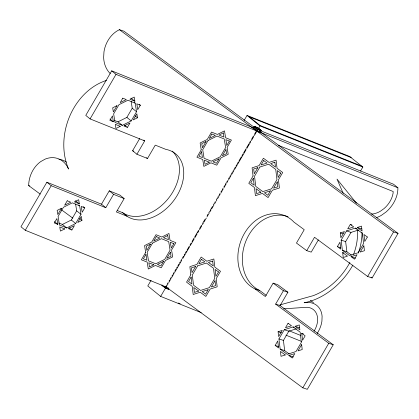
<?xml version="1.0" encoding="UTF-8"?>
<svg xmlns="http://www.w3.org/2000/svg" width="419" height="419" viewBox="0 0 419 419"><rect width="100%" height="100%" fill="white"/><g stroke="black" fill="none" stroke-linecap="round" stroke-linejoin="round"><path stroke-width="0.63" d="M161.949 284.983L161.896 285.135A3.965 0.602 30.2 0 0 165.578 287.853L166.458 288.309A3.965 0.602 30.2 0 0 168.705 289.052L168.757 288.901M101.492 204.184L109.27 190.823L113.58 194.332L105.803 207.698L101.492 204.184L46.876 182.213L20.95 226.758L25.26 230.267L167.249 287.397M253.684 127.978L111.695 70.848L85.769 115.393L90.08 118.907L144.696 140.878L136.919 154.244L147.488 158.497L155.266 145.131L165.835 149.384A39.585 28.204 -50.9 0 1 177.289 195.228A39.585 28.204 -50.9 0 1 126.947 216.204L116.372 211.951L124.155 198.585L119.839 195.076L109.27 190.823M25.26 230.267L51.191 185.722L46.876 182.213M90.08 118.907L116.011 74.362L111.695 70.848M114.324 120.373L117.959 121.835L126.878 117.404L132.231 108.217L131.163 101.487M58.775 222.981L62.41 224.443L71.33 220.012L76.677 210.825L75.614 204.095M127.413 127.413L129.99 122.987L123.909 126.004L127.413 127.413L124.537 125.072M135.185 103.163L127.915 100.241L118.996 104.666L113.649 113.858L115.005 122.421L122.275 125.344L131.194 120.918L136.542 111.726L135.185 103.163L134.227 102.383M140.323 105.232L137.746 109.658L136.824 103.823L140.323 105.232L139.365 104.451M71.864 230.021L74.441 225.595L68.36 228.612L71.864 230.021L68.988 227.679M79.636 205.771L72.367 202.848L63.447 207.279L58.094 216.466L59.456 225.029L66.721 227.957L75.645 223.526L80.993 214.334L79.636 205.771L78.678 204.991M84.774 207.84L82.197 212.265L81.27 206.431L84.774 207.84L83.334 206.667M136.919 154.244L132.603 150.73L139.731 138.48M151.07 280.321L147.781 285.968L160.66 296.406L201.225 312.632M244.083 120.52L247.037 115.44L349.959 156.612L351.143 157.57L249.384 116.838L260.021 125.459L361.398 165.997M254.171 126.575L253.291 128.088L252.411 127.795M254.066 127.235L253.479 128.245L252.636 127.554M254.448 129.298L255.333 127.785M164.735 287.355L165.358 286.287L165.772 286.538A3.965 0.602 30.2 0 0 166.673 287.041M256.983 128.863L256.103 130.377L256.947 131.068L254.317 135.588M280.117 305.587L287.895 292.221L283.406 290.734L275.629 304.1L280.117 305.587L333.231 344.769L307.305 389.314L302.817 387.826L165.741 286.711L166.731 285.014M167.385 283.888L168.045 282.757M169.03 281.06L169.69 279.934M170.344 278.803L171.334 277.106M171.989 275.98L172.649 274.848M173.304 273.717L174.294 272.025M174.948 270.894L175.933 269.197M176.593 268.071L177.253 266.94M177.907 265.808L178.892 264.117M179.552 262.985L180.212 261.854M180.867 260.728L181.851 259.031M182.511 257.9L183.496 256.208M184.156 255.077L184.81 253.945M185.47 252.819L186.455 251.122M187.115 249.991L189.414 246.037M190.074 244.911L191.059 243.214M192.043 241.522L194.018 238.133M194.678 237.002L198.622 230.225M199.606 228.528L201.581 225.139M202.566 223.442L204.87 219.488M207.169 215.534L207.829 214.408M208.814 212.711L209.474 211.579M210.129 210.453L212.433 206.499M213.418 204.802L214.072 203.676M214.732 202.545L215.392 201.413M216.377 199.722L217.032 198.59M217.691 197.459L218.676 195.767M219.336 194.636L219.991 193.505M220.981 191.813L221.635 190.682M222.295 189.55L222.95 188.419M223.94 186.727L224.594 185.596M225.254 184.47L226.239 182.773M226.899 181.642L227.554 180.516M228.544 178.819L229.198 177.687M229.858 176.561L230.843 174.864M231.503 173.733L232.157 172.607M232.817 171.476L233.802 169.779M234.462 168.653L235.447 166.956M236.101 165.824L236.761 164.698M237.421 163.567L238.406 161.87M239.06 160.744L241.365 156.79M242.02 155.659L243.01 153.962M243.664 152.835L245.969 148.881M246.623 147.75L248.928 143.796M249.583 142.664L250.572 140.973M251.557 139.276L253.532 135.887M254.516 134.195L256.491 130.807L257.366 131.095L258.251 129.581M160.66 296.406L165.919 287.371M258.277 128.701L259.916 125.878L247.037 115.44M167.186 285.281L168.176 283.584M168.831 282.453L171.135 278.499M171.79 277.373L174.095 273.418M174.749 272.287L181.657 260.424M182.642 258.727L189.545 246.87M190.205 245.738L194.149 238.961M194.809 237.83L197.108 233.875M197.768 232.744L198.753 231.052M199.407 229.921L201.712 225.967M202.367 224.835L203.356 223.144M204.011 222.012L206.316 218.058M206.97 216.927L209.275 212.972M209.929 211.846L210.919 210.149M211.574 209.018L213.879 205.064M214.533 203.938L215.518 202.241M216.178 201.11L216.838 199.983M217.492 198.852L218.477 197.16M219.137 196.029L220.122 194.332M220.782 193.206L223.081 189.252M223.741 188.121L226.04 184.166M226.7 183.035L227.685 181.343M228.345 180.212L230.644 176.258M231.304 175.126L233.603 171.172M234.263 170.046L246.1 149.709M246.754 148.577L250.698 141.8M251.358 140.669L253.657 136.714M165.997 288.068L166.621 286.999L166.202 286.785A3.965 0.602 30.2 0 1 165.306 286.266M167.679 288.885L168.297 287.816M259.042 131.912L259.927 130.398M260.393 131.493L260.979 130.482M261.178 130.55L260.293 132.069L261.142 132.755M287.895 292.221L277.614 284.637L273.125 283.15L265.347 296.516L255.066 288.932A39.585 31.771 -71.7 0 1 244.46 233.352A39.585 31.771 -71.7 0 1 293.955 222.117L304.236 229.701L296.458 243.062L306.739 250.646L311.228 252.133L318.361 239.883M306.739 250.646L314.517 237.285L367.636 276.467L372.124 277.949L398.05 233.404L260.979 132.289L260.099 132.001M360.539 171.004L362.838 167.05L350.86 157.455M275.163 345.429L277.739 341.003L278.572 347.943L275.163 345.429L278.53 346.544M293.075 326.935L300.145 332.152L301.361 342.333L296.013 351.525L287.23 354.333L280.164 349.116L278.944 338.934L284.297 329.748L293.075 326.935L294.196 327.307M337.384 246.608L339.961 242.182L340.788 249.122L337.384 246.608L340.752 247.723M355.296 228.114L362.362 233.325L363.582 243.512L358.235 252.699L349.451 255.511L342.386 250.295L341.166 240.113L346.513 230.921L355.296 228.114L356.978 228.669M350.294 224.427L347.718 228.853L353.704 226.936L350.294 224.427L351.981 224.982M289.194 353.955L284.653 350.603L283.438 340.422L288.785 331.23L296.395 328.795M351.415 255.134L346.874 251.782L345.654 241.595L351.007 232.409L358.612 229.973M302.817 387.826L328.742 343.281L333.231 344.769M367.636 276.467L393.561 231.922L398.05 233.404M137.5 117.786L133.279 119.881L136.861 113.727L137.5 117.786L135.107 115.833M81.951 220.394L77.73 222.489L81.307 216.34L81.951 220.394L79.558 218.44M340.307 232.912L344.465 231.581L340.883 237.73L340.307 232.912L343.114 233.839M357.276 227.48L361.503 226.124L362.089 231.031L357.276 227.48L361.765 228.963M351.043 256.685L357.03 254.773L354.453 259.199L351.043 256.685L355.532 258.172M278.085 331.733L282.244 330.402L278.661 336.557L278.085 331.733L281.453 332.848M295.055 326.301L299.281 324.95L299.868 329.853L295.055 326.301L299.543 327.789M288.822 355.506L294.808 353.594L292.232 358.02L288.822 355.506L293.316 356.993M279.829 304.959L313.077 295.714A54.439 38.789 -50.9 0 0 349.881 262.462M283.71 308.819L307.038 307.274A20.044 14.283 -50.9 0 1 317.597 318.231L317.45 322.08A20.044 14.283 -50.9 0 1 314.082 331.146M110.202 73.545A25.769 20.683 -71.7 0 1 103.645 57.555L103.97 51.856A25.769 20.683 -71.7 0 1 119.415 29.686L123.904 31.174L254.27 127.345M346.513 230.921L351.007 232.409M341.166 240.113L345.654 241.595M342.386 250.295L346.874 251.782M342.658 252.589L347.477 256.145L343.245 257.496L342.658 252.589L343.779 252.961M106.431 80.427A59.812 48.002 -71.7 0 0 68.554 169.035A25.428 20.405 -71.7 0 0 45.137 159.126L40.706 161.603A25.428 20.405 -71.7 0 0 28.67 185.596L29.791 185.968M255.066 288.932L259.555 290.419L266.238 295.348M165.741 286.711L166.621 286.999M301.738 333.325L305.142 335.839L302.565 340.265L301.738 333.325L303.419 333.88M284.297 329.748L288.785 331.23M278.944 338.934L283.438 340.422M280.164 349.116L284.653 350.603M259.916 125.878L362.838 167.05M178.374 303.031L180.196 303.759M261.063 130.948L393.572 184.26L397.888 187.775A25.769 18.363 -50.9 0 1 386.051 211.988L381.479 215.277A25.769 18.363 -50.9 0 1 376.639 217.576M116.011 74.362L397.888 187.775M278.483 145.372L393.205 191.53L393.048 193.458A20.384 14.524 -50.9 0 1 384.008 208.61L380.389 211.213A20.384 14.524 -50.9 0 1 371.47 214.078M134.876 101.23L129.927 99.24L134.227 97.103L134.876 101.23L131.047 98.114M113.366 121.761L109.867 120.353L112.444 115.927L113.366 121.761L110.014 119.033M132.603 150.73L133.776 151.207M113.58 194.332L124.155 198.585M117.346 210.563L122.631 212.69L126.947 216.204M51.191 185.722L105.803 207.698M79.327 203.844L74.378 201.848L78.672 199.716L79.327 203.844L75.493 200.722M57.817 224.369L54.313 222.96L56.89 218.535L57.817 224.369L54.465 221.641M288.906 330.701L300.433 335.341M285.962 335.158L301.696 341.49M119.415 29.686L393.561 231.922M371.072 277.174L372.124 277.949M273.125 283.15L283.406 290.734M275.629 304.1L328.742 343.281M28.67 185.596L40.234 194.123M61.263 209.636L72.827 218.168M132.231 108.217L136.542 111.726M126.878 117.404L131.194 120.918M143.738 140.098L144.696 140.878M117.959 121.835L122.275 125.344M146.53 157.717L147.488 158.497M76.677 210.825L80.993 214.334M165.358 286.287L166.202 286.973M71.33 220.012L75.645 223.526M62.41 224.443L66.721 227.957M356.506 203.236L337.002 179.096L343.177 193.311M168.915 288.942L168.936 289.136A3.965 0.602 30.2 0 1 165.149 287.612L164.279 287.073A3.965 0.602 30.2 0 1 162.122 285.318L162.101 285.13M172.225 151.128A39.585 28.204 -50.9 0 1 168.281 198.538A39.585 28.204 -50.9 0 1 122.631 212.69M310.222 300.47A25.428 18.117 -50.9 0 1 313.512 302.837M317.167 333.498A25.428 18.117 -50.9 0 0 321.912 321.242L322.101 316.355A25.428 18.117 -50.9 0 0 304.105 302.759A59.812 42.612 -50.9 0 0 352.871 265.096M362.006 232.336A59.812 42.612 -50.9 0 1 358.345 253.045M357.302 230.062A54.439 38.789 -50.9 0 1 353.599 254.317M253.678 128.094A3.965 0.602 30.2 0 0 253.469 128.151L253.49 128.345A3.965 0.602 30.2 0 0 255.648 130.1L256.517 130.634A3.965 0.602 30.2 0 0 260.304 132.158L260.283 131.964A3.965 0.602 30.2 0 0 260.031 131.65M253.6 127.994A3.965 0.602 30.2 0 0 253.317 128.01L253.265 128.162A3.965 0.602 30.2 0 0 256.947 130.875L257.826 131.336A3.965 0.602 30.2 0 0 260.073 132.079L260.12 131.927A3.965 0.602 30.2 0 0 259.942 131.645M58.932 159.251A25.428 20.405 -71.7 0 1 66.354 162.09M259.555 290.419A39.585 31.771 -71.7 0 1 245.623 241.763A39.585 31.771 -71.7 0 1 288.062 216.681M254.197 126.491L254.144 126.643A3.965 0.602 30.2 0 0 257.832 129.361L258.706 129.822A3.965 0.602 30.2 0 0 260.953 130.566L261.006 130.414A3.965 0.602 30.2 0 0 257.324 127.695L256.444 127.235A3.965 0.602 30.2 0 0 254.197 126.491M116.985 105.667L113.34 111.925L112.685 107.798L116.985 105.667M122.777 98.172L120.201 102.597L126.281 99.581L122.777 98.172M61.436 208.274L57.791 214.533L57.136 210.411L61.436 208.274M67.229 200.78L64.652 205.205L70.727 202.188L67.229 200.78M201.209 149.834L196.93 157.188L202.749 159.529L203.833 166.385L210.972 162.839L216.791 165.18L221.075 157.827L228.214 154.281L227.124 147.425L231.408 140.072L225.59 137.731L224.505 130.875L217.361 134.42L211.543 132.079L207.264 139.433L200.125 142.979L201.209 149.834M206.059 141.502L202.414 147.766L201.759 143.638L206.059 141.502M201.518 151.762L198.941 156.193L202.44 157.602L201.518 151.762M208.07 140.506L202.723 149.693L204.079 158.262L211.344 161.184L220.268 156.753L225.616 147.567L224.259 138.998L216.99 136.075L208.07 140.506M211.852 134.007L209.275 138.438L215.35 135.416L211.852 134.007M145.66 252.442L141.376 259.801L147.195 262.142L148.284 268.993L155.423 265.452L161.242 267.788L165.521 260.435L172.665 256.889L171.575 250.033L175.854 242.68L170.041 240.338L168.951 233.483L161.813 237.028L155.994 234.687L151.715 242.041L144.571 245.586L145.66 252.442M150.51 244.115L146.865 250.373L146.21 246.246L150.51 244.115M145.964 254.375L143.387 258.801L146.891 260.209L145.964 254.375M152.516 243.114L147.169 252.306L148.525 260.869L155.795 263.792L164.719 259.361L170.067 250.174L168.705 241.611L161.441 238.683L152.516 243.114M156.297 236.62L153.721 241.045L159.801 238.029L156.297 236.62M219.064 158.822L216.487 163.253L212.983 161.844L219.064 158.822M229.397 141.067L226.82 145.498L225.893 139.658L229.397 141.067M225.935 149.567L222.353 155.721L226.574 153.621L225.935 149.567M163.51 261.435L160.933 265.861L157.434 264.452L163.51 261.435M173.848 243.68L171.271 248.106L170.344 242.271L173.848 243.68M170.381 252.175L166.804 258.329L171.025 256.229L170.381 252.175M195.615 266.494L192.033 272.649L191.457 267.825L195.615 266.494M190.839 274.806L186.555 282.16L192.216 286.334L193.19 294.484L200.214 292.237L205.876 296.411L210.155 289.052L217.183 286.806L216.209 278.651L220.488 271.297L214.832 267.123L213.858 258.973L206.829 261.22L201.172 257.046L196.893 264.405L189.865 266.652L190.839 274.806M191.111 277.1L188.534 281.526L191.939 284.04L191.111 277.1M197.663 265.84L192.316 275.026L193.531 285.213L200.601 290.43L209.38 287.617L214.732 278.431L213.512 268.244L206.447 263.027L197.663 265.84M201.445 259.34L198.868 263.771L204.854 261.854L201.445 259.34M253.06 175.98L248.776 183.339L254.438 187.508L255.407 195.663L262.435 193.41L268.097 197.585L272.376 190.231L279.405 187.984L278.431 179.83L282.71 172.476L277.053 168.302L276.079 160.152L269.05 162.399L263.394 158.225L259.11 165.578L252.086 167.83L253.06 175.98M257.832 167.673L254.254 173.827L253.678 169.004L257.832 167.673M253.333 178.274L250.756 182.705L254.16 185.214L253.333 178.274M259.885 167.019L254.537 176.205L255.752 186.392L262.823 191.603L271.601 188.796L276.949 179.604L275.733 169.423L268.668 164.206L259.885 167.019M263.666 160.519L261.089 164.945L267.071 163.033L263.666 160.519M208.175 289.686L205.598 294.117L202.194 291.603L208.175 289.686M218.514 271.931L215.937 276.357L215.104 269.417L218.514 271.931M215.005 280.725L211.359 286.984L215.591 285.632L215.005 280.725M270.396 190.865L267.82 195.291L264.415 192.782L270.396 190.865M280.735 173.11L278.158 177.536L277.326 170.596L280.735 173.11M277.226 181.898L273.581 188.162L277.813 186.806L277.226 181.898M288.078 323.248L285.501 327.674L291.483 325.762L288.078 323.248M301.633 344.628L297.988 350.892L302.219 349.535L301.633 344.628M367.363 237.013L364.787 241.444L363.959 234.504L367.363 237.013M363.854 245.806L360.209 252.065L364.441 250.714L363.854 245.806M120.263 126.344L115.963 128.476L115.309 124.349L120.263 126.344M223.296 132.943L219.001 135.08L223.95 137.071L223.296 132.943M64.715 228.952L60.415 231.089L59.76 226.962L64.715 228.952M209.338 162.179L205.038 164.316L204.383 160.189L209.338 162.179M167.747 235.551L163.452 237.688L168.401 239.678L167.747 235.551M153.783 264.792L149.489 266.924L148.834 262.797L153.783 264.792M274.874 162.221L270.643 163.572L275.461 167.129L274.874 162.221M260.843 192.237L256.617 193.594L256.03 188.686L260.843 192.237M212.653 261.042L208.421 262.399L213.24 265.95L212.653 261.042M198.622 291.058L194.395 292.415L193.808 287.507L198.622 291.058M285.255 354.966L281.023 356.318L280.437 351.415L285.255 354.966M259.01 128.696L258.135 128.162A3.965 0.602 30.2 0 0 254.349 126.638L254.37 126.831A3.965 0.602 30.2 0 0 256.528 128.586L257.402 129.12A3.965 0.602 30.2 0 0 261.189 130.644L261.168 130.45A3.965 0.602 30.2 0 0 259.01 128.696"/></g></svg>
